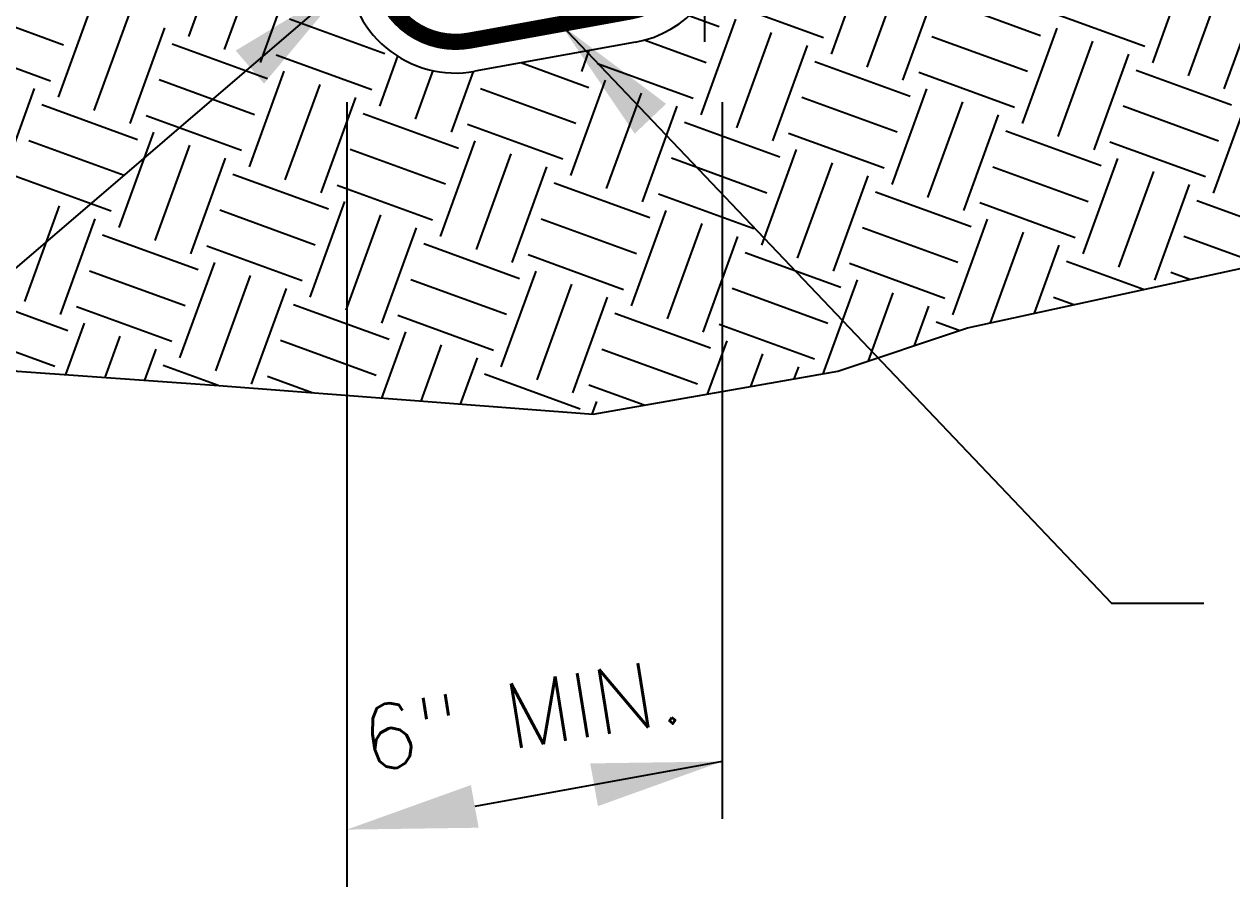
# Paper-space layout 'ECDetails' of a CAD drawing. Extents: x -17.7 to 50.7, y 16.3 to 38.3.
# Drawn here: x -5.003 to -3.416, y 31.425 to 32.559 of the extents above; entities that cross this region are included whole.
import ezdxf

# ---------------------------------------------------------------- set-up
doc = ezdxf.new("R2010")
doc.units = 0
doc.header["$MEASUREMENT"] = 0
doc.layers.add('D-SILT-FENCE', color=7, linetype='Continuous')
doc.styles.add('ROMANS', font='romans.shx', dxfattribs={"height": 3.5})

# ---------------------------------------------------------------- blocks, each defined once
blk = doc.blocks.new('*X326')
at = {"color": 0}
for p, q in [((5.3981, 5.4429), (5.3339, 5.2667)), ((5.4641, 5.4189), (5.4, 5.2427)), ((5.5302, 5.3948), (5.4661, 5.2186)), ((6.5835, 5.4105), (6.5194, 5.2344)), ((7.1762, 5.3944), (7.1121, 5.2182)), ((6.6496, 5.3865), (6.5854, 5.2103)), ((7.2423, 5.3703), (7.1781, 5.1941)), ((6.7156, 5.3625), (6.6515, 5.1863)), ((5.1578, 5.3309), (5.0936, 5.1547)), ((6.5054, 5.2644), (6.3292, 5.3285)), ((6.9058, 5.2683), (6.7296, 5.3324)), ((7.3083, 5.3463), (7.2442, 5.1701)), ((5.1037, 5.2508), (4.9275, 5.3149)), ((5.2238, 5.3068), (5.1597, 5.1306)), ((6.3131, 5.2845), (6.2572, 5.3048)), ((7.0981, 5.2482), (6.9219, 5.3123)), ((5.2899, 5.2828), (5.2258, 5.1066)), ((5.6964, 5.2346), (5.5202, 5.2987)), ((6.3432, 5.2985), (6.279, 5.1223)), ((6.9359, 5.2823), (6.8717, 5.1061)), ((6.2891, 5.2184), (6.1748, 5.26)), ((6.4092, 5.2744), (6.3451, 5.0982)), ((6.8818, 5.2022), (6.7056, 5.2663)), ((7.0019, 5.2582), (6.9378, 5.0821)), ((5.0796, 5.1847), (4.9034, 5.2488)), ((5.4801, 5.1886), (5.3039, 5.2527)), ((6.0728, 5.2408), (6.0588, 5.2025)), ((6.4753, 5.2504), (6.4112, 5.0742)), ((5.6723, 5.1685), (5.4961, 5.2327)), ((5.7198, 5.2305), (5.6863, 5.1385)), ((6.0728, 5.1724), (5.9474, 5.2181)), ((6.265, 5.1523), (6.0888, 5.2165)), ((6.6655, 5.1562), (6.4893, 5.2203)), ((7.068, 5.2342), (7.0039, 5.058)), ((5.5101, 5.2026), (5.446, 5.0264)), ((5.785, 5.2039), (5.7524, 5.1144)), ((5.8591, 5.2021), (5.8185, 5.0904)), ((6.8577, 5.1361), (6.6815, 5.2003)), ((7.2582, 5.14), (7.082, 5.2042)), ((5.0496, 5.1707), (4.9854, 4.9945)), ((5.4561, 5.1225), (5.2799, 5.1867)), ((5.5762, 5.1786), (5.5121, 5.0024)), ((6.0488, 5.1063), (5.8726, 5.1705)), ((6.1028, 5.1864), (6.0387, 5.0102)), ((6.6956, 5.1702), (6.6314, 4.994)), ((5.6423, 5.1545), (5.5782, 4.9783)), ((6.1689, 5.1624), (6.1048, 4.9862)), ((6.6415, 5.0901), (6.4653, 5.1543)), ((6.7616, 5.1462), (6.6975, 4.97)), ((7.2883, 5.154), (7.2241, 4.9778)), ((5.2398, 5.0765), (5.0636, 5.1407)), ((5.8325, 5.0603), (5.6563, 5.1245)), ((6.235, 5.1383), (6.1709, 4.9621)), ((7.2342, 5.074), (7.058, 5.1381)), ((5.432, 5.0565), (5.2558, 5.1206)), ((6.0247, 5.0403), (5.8485, 5.1044)), ((6.4252, 5.0442), (6.249, 5.1083)), ((6.8277, 5.1221), (6.7636, 4.9459)), ((5.2698, 5.0906), (5.2057, 4.9144)), ((6.6174, 5.0241), (6.4412, 5.0882)), ((7.0179, 5.028), (6.8417, 5.0921)), ((5.2157, 5.0105), (5.0395, 5.0746)), ((5.3359, 5.0665), (5.2718, 4.8903)), ((5.8084, 4.9943), (5.6322, 5.0584)), ((5.8625, 5.0744), (5.7984, 4.8982)), ((6.4552, 5.0582), (6.3911, 4.882)), ((7.2101, 5.0079), (7.0339, 5.072)), ((5.402, 5.0425), (5.3378, 4.8663)), ((5.9286, 5.0503), (5.8645, 4.8741)), ((6.4011, 4.9781), (6.2249, 5.0422)), ((7.0479, 5.042), (6.9838, 4.8658)), ((5.9947, 5.0263), (5.9305, 4.8501)), ((6.5213, 5.0341), (6.4572, 4.8579)), ((6.9938, 4.9619), (6.8177, 5.026)), ((7.114, 5.0179), (7.0499, 4.8417)), ((5.1917, 4.9444), (5.0155, 5.0085)), ((5.5922, 4.9483), (5.416, 5.0124)), ((5.7844, 4.9282), (5.6082, 4.9923)), ((6.1849, 4.9321), (6.0087, 4.9962)), ((6.5874, 5.0101), (6.5232, 4.8339)), ((7.1801, 4.9939), (7.116, 4.8177)), ((6.3771, 4.912), (6.2009, 4.9761)), ((6.7776, 4.9159), (6.6014, 4.98)), ((5.0956, 4.9544), (5.0314, 4.7782)), ((5.5681, 4.8822), (5.3919, 4.9463)), ((5.6222, 4.9623), (5.5581, 4.7861)), ((6.2149, 4.9461), (6.1508, 4.7699)), ((6.9698, 4.8958), (6.7936, 4.9599)), ((7.3703, 4.8997), (7.1941, 4.9638)), ((5.1616, 4.9304), (5.0975, 4.7542)), ((5.6883, 4.9382), (5.6241, 4.7621)), ((6.1608, 4.866), (5.9846, 4.9301)), ((6.8076, 4.9299), (6.7435, 4.7537)), ((5.7543, 4.9142), (5.6902, 4.738)), ((6.281, 4.9221), (6.2169, 4.7459)), ((6.7535, 4.8498), (6.5773, 4.914)), ((6.8737, 4.9059), (6.8128, 4.7386)), ((5.3518, 4.8362), (5.1756, 4.9004)), ((5.5441, 4.8161), (5.3679, 4.8803)), ((5.9445, 4.82), (5.7684, 4.8842)), ((6.3471, 4.898), (6.2829, 4.7218)), ((6.9398, 4.8818), (6.8941, 4.7563)), ((7.3101, 4.8468), (7.17, 4.8978)), ((6.1368, 4.7999), (5.9606, 4.8641)), ((6.5373, 4.8038), (6.3611, 4.868)), ((5.3278, 4.7702), (5.1516, 4.8343)), ((5.3819, 4.8502), (5.3178, 4.674)), ((6.7295, 4.7838), (6.5533, 4.8479)), ((7.0957, 4.8001), (6.9538, 4.8518)), ((5.448, 4.8262), (5.3838, 4.65)), ((5.9205, 4.754), (5.7443, 4.8181)), ((5.9746, 4.834), (5.9105, 4.6578)), ((6.5673, 4.8178), (6.5043, 4.6449)), ((7.1814, 4.8188), (7.146, 4.8317)), ((5.514, 4.8021), (5.4499, 4.6259)), ((6.0407, 4.81), (5.9765, 4.6338)), ((6.5132, 4.7378), (6.337, 4.8019)), ((6.6334, 4.7938), (6.5877, 4.6684)), ((5.1115, 4.7242), (4.9353, 4.7883)), ((5.3037, 4.7041), (5.1276, 4.7682)), ((5.7042, 4.708), (5.528, 4.7721)), ((6.1067, 4.7859), (6.0426, 4.6097)), ((6.6994, 4.7697), (6.6729, 4.6968)), ((6.967, 4.7721), (6.9297, 4.7857)), ((5.8965, 4.6879), (5.7203, 4.752)), ((6.2969, 4.6918), (6.1207, 4.7559)), ((5.1416, 4.7382), (5.1071, 4.6434)), ((6.4892, 4.6717), (6.313, 4.7358)), ((6.7556, 4.7244), (6.7134, 4.7397)), ((5.0875, 4.6581), (4.9113, 4.7222)), ((5.2076, 4.7141), (5.18, 4.6382)), ((5.6802, 4.6419), (5.504, 4.706)), ((5.7343, 4.722), (5.6899, 4.6001)), ((6.327, 4.7058), (6.2911, 4.6072)), ((5.2737, 4.6901), (5.2529, 4.633)), ((5.8003, 4.6979), (5.7627, 4.5945)), ((6.2729, 4.6257), (6.0967, 4.6898)), ((6.393, 4.6817), (6.3711, 4.6214)), ((5.3886, 4.6233), (5.2877, 4.66)), ((5.8664, 4.6739), (5.8355, 4.5889)), ((6.4591, 4.6577), (6.451, 4.6355)), ((5.5624, 4.6099), (5.4799, 4.6399)), ((6.0566, 4.5797), (5.8804, 4.6438)), ((6.1746, 4.5867), (6.0726, 4.6238)), ((6.0867, 4.5937), (6.0781, 4.5702))]:
    blk.add_line(p, q, dxfattribs=at)
blk = doc.blocks.new('A$C034D5182')
at = {"layer": 'D-SILT-FENCE', "color": 5}
for p, q in [((4.8571, 5.5537), (4.8571, 5.1153)), ((4.3648, 5.1976), (3.3627, 4.3388)), ((4.6582, 5.1394), (5.4203, 4.3389)), ((4.3623, 5.032), (4.3623, 3.9467)), ((4.8816, 5.032), (4.8816, 4.0409)), ((5.4203, 4.3389), (5.5479, 4.3389)), ((4.8816, 4.12), (4.5394, 4.0579))]:
    blk.add_line(p, q, dxfattribs=at)
at = {"layer": 'D-SILT-FENCE', "color": 6}
blk.add_line((4.7618, 5.1151), (4.5396, 5.0747), dxfattribs=at)
at = {"layer": 'D-SILT-FENCE', "color": 6, "const_width": 0.0225}
blk.add_lwpolyline([(4.4059, 5.3751), (4.4059, 5.2223, 0.467821), (4.5319, 5.1171), (4.7541, 5.1574, 0.362564), (4.8419, 5.2626), (4.8419, 7.3696)], format="xyb", dxfattribs=at)
at = {"layer": 'D-SILT-FENCE', "color": 6}
blk.add_lwpolyline([(1.0189, 5.8358), (1.3774, 5.5767), (1.8952, 5.3575), (2.4528, 5.2379), (2.9307, 5.0785), (3.4087, 4.8793), (3.6875, 4.7198), (3.9065, 4.66), (4.1853, 4.6401), (4.7031, 4.6003), (5.0416, 4.66), (5.2209, 4.7198), (5.6789, 4.8195), (6.0174, 4.8593), (6.1967, 4.9988), (6.2365, 5.2379), (6.1767, 5.4173), (6.0772, 5.6365), (5.9752, 5.8462)], dxfattribs=at)
for centre, start, end in [((4.735, 5.2626), 280.2848, 0), ((4.5128, 5.2223), 180, 280.2848)]:
    blk.add_arc(centre, 0.15, start, end, dxfattribs=at)
at = {"layer": 'D-SILT-FENCE', "color": 5}
for points in [[(4.2086, 5.1033), (4.2477, 5.0577), (4.3648, 5.1976)], [(4.7606, 4.9884), (4.8041, 5.0297), (4.6582, 5.1394)], [(4.6991, 4.1174), (4.7098, 4.0583), (4.8816, 4.12)], [(4.5447, 4.0284), (4.534, 4.0874), (4.3623, 4.0258)]]:
    blk.add_solid(points, dxfattribs=at)
at = {"layer": 'D-SILT-FENCE', "color": 8, "xscale": 0.75, "yscale": 0.75, "zscale": 0.75}
blk.add_blockref('*X326', (0.1427, 1.1727), dxfattribs=at)
at = {"layer": 'D-SILT-FENCE', "color": 6, "style": 'ROMANS'}
blk.add_text('6" MIN.', height=0.09, rotation=9.1059, dxfattribs=at).set_placement((4.3906, 4.1047))

psp = doc.layouts.new('ECDetails')

# ---------------------------------------------------------------- block references
at = {"color": 3, "xscale": 0.95, "yscale": 0.95, "zscale": 0.95}
psp.add_blockref('A$C034D5182', (-8.7234, 27.6759), dxfattribs=at)

doc.saveas('drawing.dxf')
